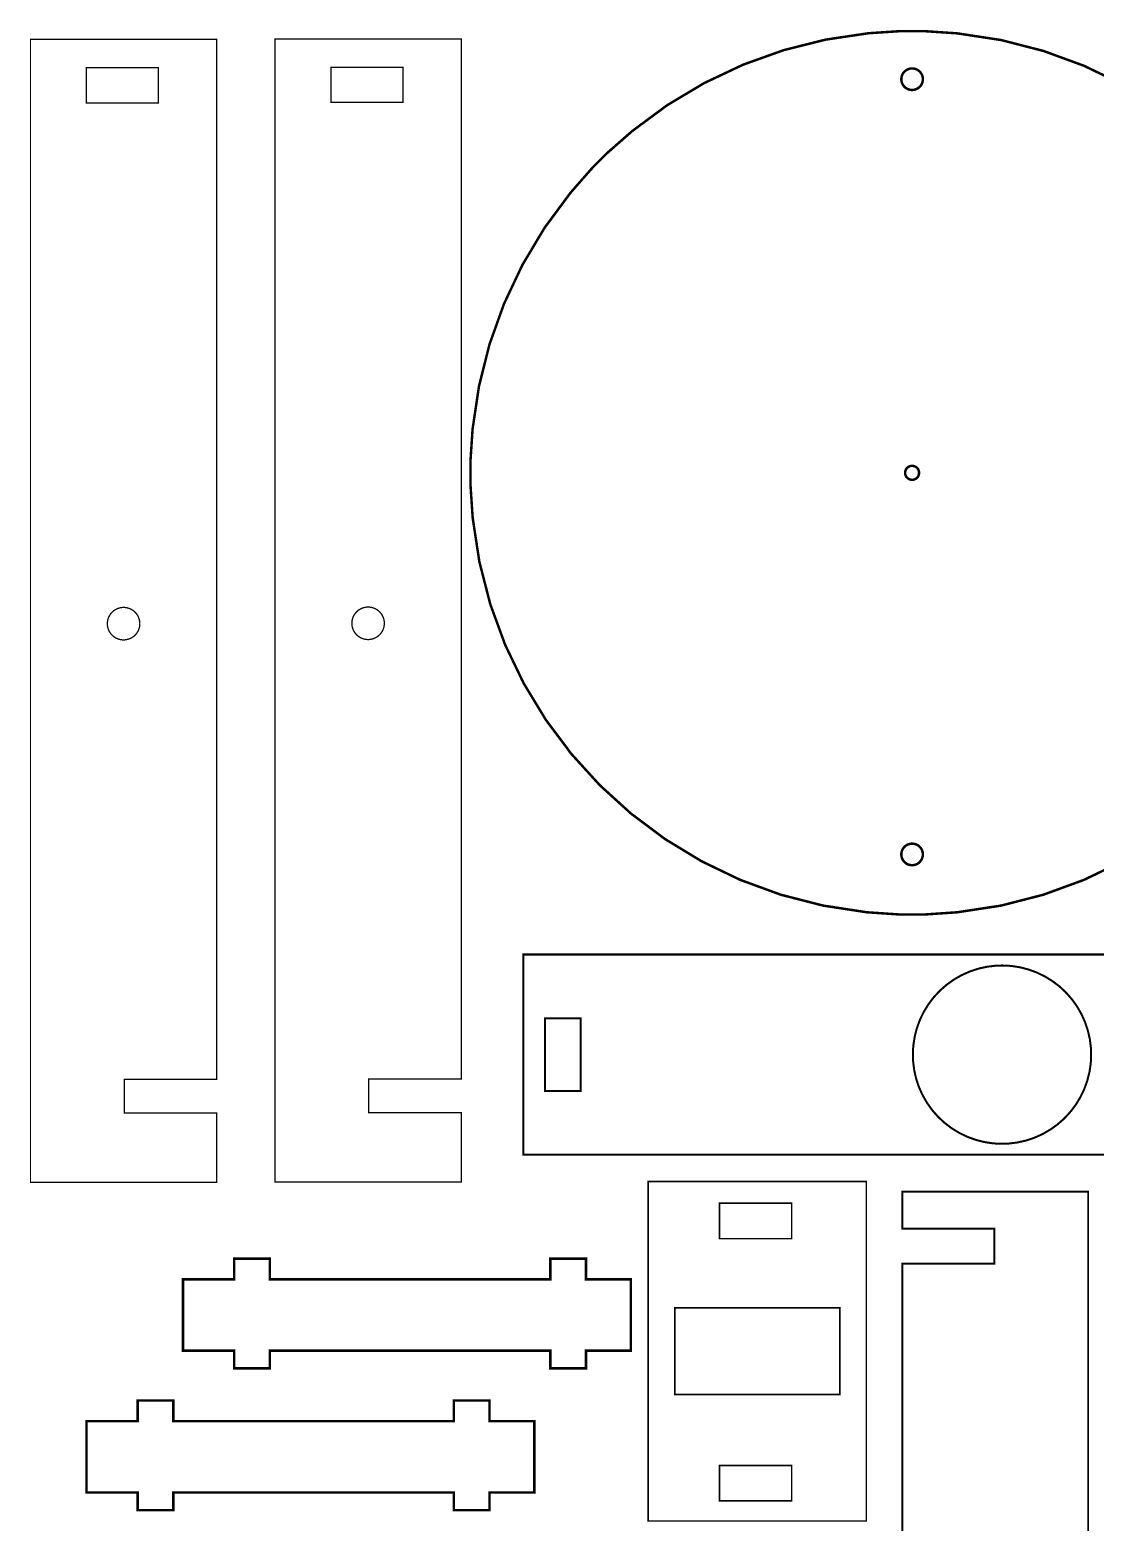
# Model space of a CAD drawing. Extents: x 0.1 to 12, y 0 to 11.9.
# Drawn here: x 0.11 to 5.79, y 3.98 to 11.94 of the extents above; entities that cross this region are included whole.
import ezdxf

# ---------------------------------------------------------------- set-up
doc = ezdxf.new("R2010")
doc.units = 0
doc.layers.get('0').update_dxf_attribs({"linetype": 'CONTINUOUS'})

msp = doc.modelspace()

# ---------------------------------------------------------------- linework, layer by layer
at = {"color": 0}
for points, const_width in [([(0.110514, 11.8864), (0.110514, 5.79107), (1.10346, 5.79107), (1.10346, 6.16049), (0.610135, 6.16049), (0.610135, 6.33946), (1.10346, 6.33946), (1.10346, 11.8864), (0.110514, 11.8864)], 0.007), ([(1.41456, 11.8885), (1.41456, 5.79308), (2.4075, 5.79308), (2.4075, 6.16249), (1.91417, 6.16249), (1.91417, 6.34147), (2.4075, 6.34147), (2.4075, 11.8885), (1.41456, 11.8885)], 0.007), ([(0.408854, 11.7344), (0.79286, 11.7344), (0.79286, 11.5472), (0.408854, 11.5472), (0.408854, 11.7344)], 0.007), ([(0.408854, 11.7344), (0.79286, 11.7344), (0.79286, 11.5472), (0.408854, 11.5472), (0.408854, 11.7344)], 0.007), ([(1.71289, 11.7364), (2.09694, 11.7364), (2.09694, 11.5493), (1.71289, 11.5493), (1.71289, 11.7364)], 0.007), ([(4.81233, 11.7306), (4.81131, 11.7306), (4.80865, 11.7305), (4.80832, 11.7305), (4.80783, 11.7305), (4.80306, 11.7299), (4.80263, 11.7298), (4.80214, 11.7298), (4.79742, 11.7287), (4.79699, 11.7285), (4.7965, 11.7284), (4.79199, 11.7269), (4.79156, 11.7267), (4.79107, 11.7266), (4.78674, 11.7246), (4.78629, 11.7244), (4.78586, 11.7242), (4.78174, 11.7218), (4.78136, 11.7215), (4.78093, 11.7213), (4.77701, 11.7185), (4.77669, 11.7182), (4.77632, 11.7179), (4.77268, 11.7148), (4.77235, 11.7144), (4.77197, 11.7141), (4.76872, 11.7106), (4.76844, 11.7102), (4.76812, 11.7099), (4.76525, 11.7061), (4.76497, 11.7057), (4.76471, 11.7053), (4.76221, 11.7012), (4.76199, 11.7007), (4.76172, 11.7004), (4.75965, 11.696), (4.7595, 11.6956), (4.75928, 11.6952), (4.75765, 11.6907), (4.75754, 11.6902), (4.75738, 11.6897), (4.75618, 11.6851), (4.75608, 11.6846), (4.75597, 11.6842), (4.75526, 11.6795), (4.75526, 11.679), (4.75521, 11.6785), (4.75493, 11.6746), (4.75493, 11.6732), (4.75493, 11.6722), (4.75504, 11.6695), (4.7551, 11.6692), (4.7551, 11.6687), (4.75569, 11.664), (4.75581, 11.6635), (4.75586, 11.663), (4.75689, 11.6584), (4.75706, 11.6579), (4.75717, 11.6574), (4.75863, 11.6529), (4.75885, 11.6524), (4.759, 11.652), (4.76101, 11.6476), (4.76124, 11.6472), (4.76144, 11.6468), (4.76378, 11.6426), (4.76406, 11.6422), (4.76426, 11.6418), (4.76708, 11.6379), (4.76742, 11.6375), (4.76768, 11.6372), (4.77083, 11.6336), (4.77115, 11.6333), (4.77149, 11.6329), (4.77501, 11.6296), (4.77539, 11.6293), (4.77572, 11.629), (4.77951, 11.6261), (4.77994, 11.6259), (4.78033, 11.6256), (4.7844, 11.6231), (4.78483, 11.6228), (4.78521, 11.6226), (4.78956, 11.6206), (4.78999, 11.6204), (4.79042, 11.6202), (4.79492, 11.6185), (4.79542, 11.6184), (4.79585, 11.6183), (4.80046, 11.6171), (4.80094, 11.617), (4.80138, 11.6169), (4.80615, 11.6162), (4.80664, 11.6161), (4.80707, 11.6161), (4.81099, 11.6158), (4.81233, 11.6158), (4.81332, 11.6158), (4.81603, 11.6159), (4.8164, 11.6159), (4.81689, 11.616), (4.82161, 11.6166), (4.8221, 11.6166), (4.82254, 11.6168), (4.82721, 11.6178), (4.82769, 11.6179), (4.82813, 11.6181), (4.83268, 11.6196), (4.83317, 11.6197), (4.83361, 11.62), (4.83794, 11.6218), (4.83838, 11.6221), (4.83882, 11.6223), (4.84293, 11.6247), (4.84337, 11.6249), (4.84375, 11.6252), (4.84765, 11.628), (4.84804, 11.6283), (4.84842, 11.6286), (4.852, 11.6317), (4.85238, 11.6321), (4.85271, 11.6324), (4.85596, 11.6359), (4.85628, 11.6362), (4.85656, 11.6366), (4.85949, 11.6404), (4.85975, 11.6408), (4.86003, 11.6412), (4.86247, 11.6453), (4.86274, 11.6457), (4.86296, 11.6462), (4.86501, 11.6504), (4.86524, 11.6509), (4.8654, 11.6513), (4.86703, 11.6558), (4.86719, 11.6563), (4.86729, 11.6567), (4.86854, 11.6614), (4.86865, 11.6618), (4.86871, 11.6623), (4.86942, 11.667), (4.86947, 11.6675), (4.86951, 11.668), (4.86979, 11.6719), (4.86979, 11.6732), (4.86979, 11.6743), (4.86963, 11.677), (4.86963, 11.6773), (4.86957, 11.6778), (4.86897, 11.6826), (4.86893, 11.683), (4.86882, 11.6835), (4.86778, 11.6882), (4.86768, 11.6886), (4.86751, 11.6891), (4.86604, 11.6936), (4.86589, 11.694), (4.86567, 11.6945), (4.86372, 11.6988), (4.8635, 11.6993), (4.86328, 11.6997), (4.86089, 11.7039), (4.86068, 11.7043), (4.8604, 11.7047), (4.85758, 11.7086), (4.85732, 11.7089), (4.85699, 11.7093), (4.85385, 11.7129), (4.85351, 11.7132), (4.85319, 11.7136), (4.84967, 11.7168), (4.84933, 11.7171), (4.84896, 11.7174), (4.84517, 11.7203), (4.84478, 11.7206), (4.84435, 11.7209), (4.84028, 11.7234), (4.8399, 11.7236), (4.83946, 11.7238), (4.83513, 11.7259), (4.83469, 11.7261), (4.83425, 11.7263), (4.82975, 11.728), (4.82932, 11.7281), (4.82883, 11.7283), (4.82422, 11.7294), (4.82379, 11.7295), (4.82329, 11.7296), (4.81853, 11.7303), (4.81808, 11.7304), (4.8176, 11.7304), (4.81364, 11.7306), (4.81233, 11.7306)], 0.013165), ([(4.81233, 11.7306), (4.81375, 11.7306), (4.8176, 11.7304), (4.81808, 11.7304), (4.81853, 11.7303), (4.82329, 11.7296), (4.82379, 11.7295), (4.82422, 11.7294), (4.82883, 11.7283), (4.82932, 11.7281), (4.82975, 11.728), (4.83425, 11.7263), (4.83469, 11.7261), (4.83513, 11.7259), (4.83946, 11.7238), (4.8399, 11.7236), (4.84028, 11.7234), (4.84435, 11.7209), (4.84478, 11.7206), (4.84517, 11.7203), (4.84896, 11.7174), (4.84933, 11.7171), (4.84967, 11.7168), (4.85319, 11.7136), (4.85351, 11.7132), (4.85385, 11.7129), (4.85699, 11.7093), (4.85732, 11.7089), (4.85758, 11.7086), (4.8604, 11.7047), (4.86068, 11.7043), (4.86089, 11.7039), (4.86328, 11.6997), (4.8635, 11.6993), (4.86372, 11.6988), (4.86567, 11.6945), (4.86589, 11.694), (4.86604, 11.6936), (4.86751, 11.6891), (4.86768, 11.6886), (4.86778, 11.6882), (4.86882, 11.6835), (4.86893, 11.683), (4.86897, 11.6826), (4.86957, 11.6778), (4.86963, 11.6773), (4.86963, 11.677), (4.86979, 11.6742), (4.86979, 11.6732), (4.86979, 11.6718), (4.86951, 11.668), (4.86947, 11.6675), (4.86942, 11.667), (4.86871, 11.6623), (4.86865, 11.6618), (4.86854, 11.6614), (4.86729, 11.6567), (4.86719, 11.6563), (4.86703, 11.6558), (4.8654, 11.6513), (4.86524, 11.6509), (4.86501, 11.6504), (4.86296, 11.6462), (4.86274, 11.6457), (4.86247, 11.6453), (4.86003, 11.6412), (4.85975, 11.6408), (4.85949, 11.6404), (4.85656, 11.6366), (4.85628, 11.6362), (4.85596, 11.6359), (4.85271, 11.6324), (4.85238, 11.6321), (4.852, 11.6317), (4.84842, 11.6286), (4.84804, 11.6283), (4.84765, 11.628), (4.84375, 11.6252), (4.84337, 11.6249), (4.84293, 11.6247), (4.83882, 11.6223), (4.83838, 11.6221), (4.83794, 11.6218), (4.83361, 11.62), (4.83317, 11.6197), (4.83268, 11.6196), (4.82813, 11.6181), (4.82769, 11.6179), (4.82721, 11.6178), (4.82254, 11.6168), (4.8221, 11.6166), (4.82161, 11.6166), (4.81689, 11.616), (4.8164, 11.6159), (4.81603, 11.6159), (4.81326, 11.6158), (4.81233, 11.6158), (4.81087, 11.6158), (4.80707, 11.6161), (4.80664, 11.6161), (4.80615, 11.6162), (4.80138, 11.6169), (4.80094, 11.617), (4.80046, 11.6171), (4.79585, 11.6183), (4.79542, 11.6184), (4.79492, 11.6185), (4.79042, 11.6202), (4.78999, 11.6204), (4.78956, 11.6206), (4.78521, 11.6226), (4.78483, 11.6228), (4.7844, 11.6231), (4.78033, 11.6256), (4.77994, 11.6259), (4.77951, 11.6261), (4.77572, 11.629), (4.77539, 11.6293), (4.77501, 11.6296), (4.77149, 11.6329), (4.77115, 11.6333), (4.77083, 11.6336), (4.76768, 11.6372), (4.76742, 11.6375), (4.76708, 11.6379), (4.76426, 11.6418), (4.76406, 11.6422), (4.76378, 11.6426), (4.76144, 11.6468), (4.76124, 11.6472), (4.76101, 11.6476), (4.759, 11.652), (4.75885, 11.6524), (4.75863, 11.6529), (4.75717, 11.6574), (4.75706, 11.6579), (4.75689, 11.6584), (4.75586, 11.663), (4.75581, 11.6635), (4.75569, 11.664), (4.7551, 11.6687), (4.7551, 11.6692), (4.75504, 11.6695), (4.75493, 11.6723), (4.75493, 11.6732), (4.75493, 11.6747), (4.75521, 11.6785), (4.75526, 11.679), (4.75526, 11.6795), (4.75597, 11.6842), (4.75608, 11.6846), (4.75618, 11.6851), (4.75738, 11.6897), (4.75754, 11.6902), (4.75765, 11.6907), (4.75928, 11.6952), (4.7595, 11.6956), (4.75965, 11.696), (4.76172, 11.7004), (4.76199, 11.7007), (4.76221, 11.7012), (4.76471, 11.7053), (4.76497, 11.7057), (4.76525, 11.7061), (4.76812, 11.7099), (4.76844, 11.7102), (4.76872, 11.7106), (4.77197, 11.7141), (4.77235, 11.7144), (4.77268, 11.7148), (4.77632, 11.7179), (4.77669, 11.7182), (4.77701, 11.7185), (4.78093, 11.7213), (4.78136, 11.7215), (4.78174, 11.7218), (4.78586, 11.7242), (4.78629, 11.7244), (4.78674, 11.7246), (4.79107, 11.7266), (4.79156, 11.7267), (4.79199, 11.7269), (4.7965, 11.7284), (4.79699, 11.7285), (4.79742, 11.7287), (4.80214, 11.7298), (4.80263, 11.7298), (4.80306, 11.7299), (4.80783, 11.7305), (4.80832, 11.7305), (4.80865, 11.7305), (4.81142, 11.7306), (4.81233, 11.7306)], 0.013165), ([(4.81233, 9.61154), (4.81233, 9.61149), (4.81326, 9.61149), (4.81575, 9.61133), (4.81608, 9.61128), (4.81635, 9.61128), (4.81939, 9.61083), (4.81972, 9.61074), (4.81999, 9.61068), (4.82303, 9.60992), (4.82335, 9.60981), (4.82362, 9.60975), (4.8265, 9.60872), (4.82682, 9.60856), (4.8271, 9.60846), (4.82992, 9.6071), (4.83018, 9.60693), (4.83046, 9.60682), (4.83306, 9.60519), (4.83333, 9.60499), (4.83356, 9.60482), (4.83604, 9.60297), (4.83632, 9.60275), (4.83653, 9.6026), (4.83882, 9.60042), (4.83903, 9.60021), (4.83925, 9.59999), (4.84125, 9.59771), (4.84147, 9.59744), (4.84164, 9.59722), (4.84347, 9.59467), (4.84364, 9.5944), (4.84381, 9.59412), (4.84532, 9.59142), (4.84549, 9.59115), (4.8456, 9.59088), (4.8469, 9.58811), (4.847, 9.58778), (4.84711, 9.58751), (4.8481, 9.58458), (4.84819, 9.58425), (4.84825, 9.58399), (4.84896, 9.58094), (4.84901, 9.58062), (4.84907, 9.58035), (4.84939, 9.57726), (4.84944, 9.57693), (4.84944, 9.57671), (4.84956, 9.57493), (4.84956, 9.57428), (4.84956, 9.57335), (4.84933, 9.5709), (4.84933, 9.57058), (4.84928, 9.57032), (4.84885, 9.56722), (4.84879, 9.56689), (4.84874, 9.56663), (4.84793, 9.56364), (4.84787, 9.56332), (4.84776, 9.56304), (4.84674, 9.56011), (4.84663, 9.55979), (4.84646, 9.55951), (4.84511, 9.55669), (4.845, 9.55643), (4.84483, 9.55615), (4.84321, 9.55354), (4.84304, 9.55328), (4.84283, 9.55306), (4.84093, 9.55057), (4.84076, 9.55029), (4.84056, 9.55007), (4.83849, 9.54779), (4.83826, 9.54758), (4.838, 9.54736), (4.83567, 9.54536), (4.83544, 9.54514), (4.83518, 9.54497), (4.83268, 9.54312), (4.83242, 9.54297), (4.83214, 9.54281), (4.82949, 9.54129), (4.82921, 9.54113), (4.82889, 9.54101), (4.82607, 9.53971), (4.82579, 9.53961), (4.82547, 9.5395), (4.82254, 9.53851), (4.82226, 9.53842), (4.82194, 9.53836), (4.81896, 9.53765), (4.81868, 9.5376), (4.81836, 9.53754), (4.81521, 9.53722), (4.81494, 9.53717), (4.81472, 9.53717), (4.81293, 9.53711), (4.81233, 9.53711), (4.81136, 9.53711), (4.80886, 9.53728), (4.8086, 9.53728), (4.80826, 9.53733), (4.80524, 9.53776), (4.80496, 9.53782), (4.80464, 9.53792), (4.8016, 9.53868), (4.80132, 9.53874), (4.801, 9.53885), (4.79812, 9.53993), (4.79785, 9.54004), (4.79753, 9.54021), (4.79476, 9.54156), (4.79449, 9.54167), (4.79422, 9.54183), (4.79156, 9.54346), (4.79135, 9.54362), (4.79107, 9.54383), (4.78857, 9.54568), (4.78836, 9.54585), (4.78808, 9.54606), (4.78586, 9.54818), (4.78564, 9.54839), (4.78543, 9.54861), (4.78336, 9.55094), (4.78321, 9.55117), (4.78299, 9.55143), (4.78119, 9.55399), (4.78103, 9.55419), (4.78087, 9.55447), (4.77929, 9.55718), (4.77919, 9.55746), (4.77903, 9.55772), (4.77778, 9.56054), (4.77767, 9.56082), (4.77756, 9.56114), (4.77653, 9.56407), (4.77647, 9.56435), (4.77636, 9.56467), (4.77572, 9.56771), (4.77567, 9.56799), (4.77561, 9.56831), (4.77522, 9.5714), (4.77522, 9.57167), (4.77518, 9.57189), (4.77512, 9.57374), (4.77512, 9.57433), (4.77512, 9.57525), (4.77522, 9.57775), (4.77528, 9.57801), (4.77528, 9.57835), (4.77576, 9.58143), (4.77588, 9.58171), (4.77593, 9.58203), (4.77664, 9.58501), (4.77675, 9.58529), (4.77681, 9.58561), (4.77789, 9.58854), (4.77806, 9.58882), (4.77815, 9.58914), (4.77951, 9.59185), (4.77968, 9.59213), (4.77979, 9.59239), (4.78142, 9.59511), (4.78163, 9.59532), (4.78179, 9.5956), (4.78364, 9.59804), (4.78386, 9.59825), (4.78401, 9.59853), (4.78614, 9.60081), (4.7864, 9.60101), (4.78662, 9.60124), (4.7889, 9.60331), (4.78917, 9.60346), (4.78939, 9.60368), (4.79194, 9.60547), (4.79221, 9.60562), (4.79243, 9.60579), (4.79514, 9.60736), (4.79542, 9.60747), (4.79568, 9.60764), (4.7985, 9.60889), (4.79883, 9.609), (4.7991, 9.6091), (4.80203, 9.61008), (4.80236, 9.61014), (4.80263, 9.61025), (4.80567, 9.61089), (4.80599, 9.61094), (4.80626, 9.611), (4.80935, 9.61143), (4.80968, 9.61143), (4.8099, 9.61149), (4.81168, 9.61154), (4.81233, 9.61154)], 0.013165), ([(0.606987, 8.85644), (0.605414, 8.85644), (0.601346, 8.85628), (0.600857, 8.85622), (0.600097, 8.85618), (0.59299, 8.85536), (0.592285, 8.85519), (0.591525, 8.85508), (0.584472, 8.85351), (0.583822, 8.85331), (0.583117, 8.85314), (0.576226, 8.85086), (0.575575, 8.85058), (0.574869, 8.85032), (0.568306, 8.84739), (0.567708, 8.847), (0.567057, 8.84668), (0.560764, 8.84315), (0.560167, 8.84272), (0.559517, 8.84233), (0.553657, 8.83817), (0.553114, 8.83768), (0.552518, 8.83724), (0.547146, 8.83251), (0.546658, 8.83197), (0.546115, 8.83149), (0.541178, 8.82622), (0.540744, 8.82563), (0.540256, 8.82508), (0.535861, 8.81933), (0.535482, 8.81874), (0.535047, 8.81814), (0.531304, 8.81201), (0.530979, 8.81136), (0.530599, 8.81076), (0.527507, 8.80425), (0.527235, 8.80354), (0.52691, 8.8029), (0.524468, 8.79617), (0.524251, 8.79546), (0.524035, 8.79482), (0.522244, 8.78776), (0.522136, 8.78706), (0.521972, 8.78635), (0.520887, 8.77924), (0.520833, 8.77849), (0.520725, 8.77778), (0.5204, 8.77186), (0.5204, 8.76986), (0.5204, 8.76833), (0.520508, 8.76426), (0.520562, 8.76372), (0.520617, 8.76303), (0.521485, 8.75586), (0.521647, 8.75515), (0.521756, 8.75444), (0.523329, 8.7474), (0.523546, 8.74669), (0.523708, 8.74604), (0.525988, 8.73921), (0.526258, 8.7385), (0.526476, 8.73785), (0.52946, 8.73122), (0.529785, 8.73058), (0.530111, 8.72993), (0.533692, 8.72368), (0.534125, 8.72304), (0.534506, 8.72244), (0.538629, 8.71664), (0.539117, 8.71604), (0.539551, 8.7155), (0.544325, 8.71007), (0.544868, 8.70953), (0.545356, 8.70904), (0.550618, 8.7041), (0.551161, 8.70361), (0.551704, 8.70318), (0.557508, 8.69883), (0.558106, 8.6984), (0.558703, 8.69803), (0.564833, 8.69422), (0.565483, 8.69385), (0.566081, 8.69353), (0.572537, 8.69043), (0.573242, 8.69011), (0.573893, 8.68983), (0.580675, 8.68733), (0.581381, 8.68713), (0.582032, 8.6869), (0.589085, 8.68511), (0.589789, 8.68494), (0.590494, 8.68485), (0.597547, 8.68381), (0.598307, 8.68371), (0.599012, 8.68365), (0.604981, 8.68326), (0.606987, 8.68326), (0.608507, 8.68326), (0.612576, 8.68349), (0.613118, 8.68349), (0.613824, 8.68354), (0.620985, 8.6844), (0.62169, 8.68451), (0.622396, 8.68468), (0.629449, 8.68625), (0.630154, 8.68642), (0.630806, 8.68664), (0.637642, 8.68892), (0.638346, 8.68913), (0.638997, 8.6894), (0.645617, 8.69239), (0.646268, 8.69271), (0.646864, 8.69303), (0.653103, 8.69661), (0.653754, 8.697), (0.654351, 8.69743), (0.660211, 8.70161), (0.660807, 8.70204), (0.66135, 8.70253), (0.666775, 8.70725), (0.667318, 8.70774), (0.667806, 8.70828), (0.672743, 8.71354), (0.673232, 8.71408), (0.673665, 8.71463), (0.678006, 8.72038), (0.67844, 8.72097), (0.678819, 8.72157), (0.682563, 8.72775), (0.682943, 8.72835), (0.683268, 8.729), (0.686415, 8.73546), (0.68674, 8.73611), (0.687011, 8.73682), (0.689453, 8.7436), (0.689671, 8.74425), (0.689888, 8.74496), (0.691678, 8.75196), (0.69184, 8.75265), (0.691949, 8.75336), (0.693033, 8.76053), (0.693143, 8.76124), (0.693197, 8.76199), (0.693576, 8.7679), (0.693576, 8.76986), (0.693576, 8.77143), (0.69336, 8.7755), (0.69336, 8.77599), (0.693306, 8.77675), (0.692437, 8.78386), (0.692329, 8.78456), (0.692165, 8.78532), (0.690593, 8.79238), (0.690429, 8.79303), (0.690213, 8.79372), (0.687935, 8.80057), (0.687663, 8.80122), (0.687392, 8.80192), (0.684462, 8.80854), (0.684136, 8.80914), (0.683811, 8.80979), (0.680231, 8.81603), (0.67985, 8.81663), (0.679417, 8.81728), (0.675239, 8.82314), (0.674804, 8.82368), (0.674317, 8.82428), (0.669596, 8.82969), (0.669108, 8.83018), (0.668565, 8.83074), (0.663303, 8.83567), (0.662761, 8.8361), (0.662164, 8.83658), (0.656467, 8.84093), (0.655871, 8.84131), (0.655274, 8.84174), (0.649089, 8.84554), (0.648492, 8.84586), (0.64784, 8.84625), (0.641331, 8.84933), (0.640679, 8.84961), (0.639974, 8.84993), (0.633192, 8.85237), (0.632542, 8.8526), (0.631836, 8.85281), (0.624892, 8.8546), (0.624186, 8.85471), (0.623481, 8.85488), (0.616319, 8.85596), (0.615614, 8.85601), (0.614854, 8.85612), (0.608942, 8.85644), (0.606987, 8.85644)], 0.007), ([(0.606987, 8.85644), (0.609104, 8.85644), (0.614854, 8.85612), (0.615614, 8.85601), (0.616319, 8.85596), (0.623481, 8.85488), (0.624186, 8.85471), (0.624892, 8.8546), (0.631836, 8.85281), (0.632542, 8.8526), (0.633192, 8.85237), (0.639974, 8.84993), (0.640679, 8.84961), (0.641331, 8.84933), (0.64784, 8.84625), (0.648492, 8.84586), (0.649089, 8.84554), (0.655274, 8.84174), (0.655871, 8.84131), (0.656467, 8.84093), (0.662164, 8.83658), (0.662761, 8.8361), (0.663303, 8.83567), (0.668565, 8.83074), (0.669108, 8.83018), (0.669596, 8.82969), (0.674317, 8.82428), (0.674804, 8.82368), (0.675239, 8.82314), (0.679417, 8.81728), (0.67985, 8.81668), (0.680231, 8.81608), (0.683811, 8.80979), (0.684136, 8.80914), (0.684462, 8.80854), (0.687392, 8.80192), (0.687663, 8.80122), (0.687935, 8.80057), (0.690213, 8.79372), (0.690429, 8.79303), (0.690593, 8.79238), (0.692165, 8.78532), (0.692329, 8.78456), (0.692437, 8.78386), (0.693306, 8.77675), (0.69336, 8.77599), (0.69336, 8.7755), (0.693576, 8.77126), (0.693576, 8.76986), (0.693576, 8.76774), (0.693197, 8.76199), (0.693143, 8.76124), (0.693033, 8.76053), (0.691949, 8.75336), (0.69184, 8.75265), (0.691678, 8.75196), (0.689888, 8.74496), (0.689671, 8.74425), (0.689453, 8.7436), (0.687011, 8.73682), (0.68674, 8.73611), (0.686415, 8.73546), (0.683268, 8.729), (0.682943, 8.72835), (0.682563, 8.72775), (0.678819, 8.72157), (0.67844, 8.72097), (0.678006, 8.72038), (0.673665, 8.71463), (0.673232, 8.71408), (0.672743, 8.71354), (0.667806, 8.70828), (0.667318, 8.70774), (0.666775, 8.70725), (0.66135, 8.70253), (0.660807, 8.70204), (0.660211, 8.70161), (0.654351, 8.69743), (0.653754, 8.697), (0.653103, 8.69661), (0.646864, 8.69303), (0.646268, 8.69271), (0.645617, 8.69239), (0.638997, 8.6894), (0.638346, 8.68913), (0.637642, 8.68892), (0.630806, 8.68664), (0.630154, 8.68642), (0.629449, 8.68625), (0.622396, 8.68468), (0.62169, 8.68451), (0.620985, 8.6844), (0.613824, 8.68354), (0.613118, 8.68349), (0.612576, 8.68349), (0.608344, 8.68326), (0.606987, 8.68326), (0.604818, 8.68326), (0.599012, 8.68365), (0.598307, 8.68371), (0.597547, 8.68381), (0.590494, 8.68485), (0.589789, 8.68494), (0.589085, 8.68511), (0.582032, 8.6869), (0.581381, 8.68713), (0.580675, 8.68733), (0.573893, 8.68983), (0.573242, 8.69011), (0.572537, 8.69043), (0.566081, 8.69353), (0.565483, 8.69385), (0.564833, 8.69422), (0.558703, 8.69803), (0.558106, 8.6984), (0.557508, 8.69883), (0.551704, 8.70318), (0.551161, 8.70361), (0.550618, 8.7041), (0.545356, 8.70904), (0.544868, 8.70953), (0.544325, 8.71007), (0.539551, 8.7155), (0.539117, 8.71604), (0.538629, 8.71664), (0.534506, 8.72244), (0.534125, 8.72304), (0.533692, 8.72368), (0.530111, 8.72993), (0.529785, 8.73058), (0.52946, 8.73122), (0.526476, 8.73785), (0.526258, 8.7385), (0.525988, 8.73921), (0.523708, 8.74604), (0.523546, 8.74669), (0.523329, 8.7474), (0.521756, 8.75444), (0.521647, 8.75515), (0.521485, 8.75586), (0.520617, 8.76303), (0.520562, 8.76372), (0.520508, 8.76426), (0.5204, 8.7685), (0.5204, 8.76986), (0.5204, 8.77203), (0.520725, 8.77778), (0.520833, 8.77849), (0.520887, 8.77924), (0.521972, 8.78635), (0.522136, 8.78706), (0.522244, 8.78776), (0.524035, 8.79482), (0.524251, 8.79546), (0.524468, 8.79617), (0.52691, 8.8029), (0.527235, 8.80354), (0.527507, 8.80425), (0.530599, 8.81076), (0.530979, 8.81136), (0.531304, 8.81201), (0.535047, 8.81814), (0.535482, 8.81874), (0.535861, 8.81933), (0.540256, 8.82508), (0.540744, 8.82563), (0.541178, 8.82622), (0.546115, 8.83149), (0.546658, 8.83197), (0.547146, 8.83251), (0.552518, 8.83724), (0.553114, 8.83768), (0.553657, 8.83817), (0.559517, 8.84233), (0.560167, 8.84272), (0.560764, 8.84315), (0.567057, 8.84668), (0.567708, 8.847), (0.568306, 8.84739), (0.574869, 8.85032), (0.575575, 8.85058), (0.576226, 8.85086), (0.583117, 8.85314), (0.583822, 8.85331), (0.584472, 8.85351), (0.591525, 8.85508), (0.592285, 8.85519), (0.59299, 8.85536), (0.600097, 8.85618), (0.600857, 8.85622), (0.601346, 8.85628), (0.605578, 8.85644), (0.606987, 8.85644)], 0.007), ([(1.91103, 8.85846), (1.91314, 8.85846), (1.91889, 8.85812), (1.91965, 8.85801), (1.92036, 8.85796), (1.92751, 8.85688), (1.92822, 8.85672), (1.92893, 8.85661), (1.93593, 8.85482), (1.93664, 8.8546), (1.93728, 8.85439), (1.94407, 8.85194), (1.94476, 8.85161), (1.94542, 8.85135), (1.95188, 8.84825), (1.95253, 8.84788), (1.95313, 8.84754), (1.95931, 8.84375), (1.9599, 8.84332), (1.9605, 8.84293), (1.96619, 8.8386), (1.96679, 8.83811), (1.96733, 8.83768), (1.9726, 8.83274), (1.97314, 8.83219), (1.97364, 8.83171), (1.97835, 8.82628), (1.97885, 8.82568), (1.97928, 8.82514), (1.98346, 8.81928), (1.98389, 8.81868), (1.98426, 8.81808), (1.98785, 8.81179), (1.98817, 8.81114), (1.9885, 8.81054), (1.99149, 8.80393), (1.99175, 8.80322), (1.99197, 8.80257), (1.99425, 8.79574), (1.99447, 8.79503), (1.99463, 8.79438), (1.99621, 8.78733), (1.99636, 8.78657), (1.99647, 8.78586), (1.99735, 8.77875), (1.9974, 8.778), (1.9974, 8.7775), (1.99761, 8.77328), (1.99761, 8.77186), (1.99761, 8.76975), (1.99724, 8.764), (1.99718, 8.76324), (1.99707, 8.76253), (1.99599, 8.75538), (1.99588, 8.75467), (1.99571, 8.75396), (1.99393, 8.74696), (1.99376, 8.74625), (1.99354, 8.74561), (1.99104, 8.73882), (1.99078, 8.73813), (1.99046, 8.73747), (1.98731, 8.73101), (1.98699, 8.73036), (1.9866, 8.72976), (1.98286, 8.72358), (1.98247, 8.72299), (1.98204, 8.72239), (1.97771, 8.71669), (1.97726, 8.7161), (1.97678, 8.71556), (1.97185, 8.71029), (1.97136, 8.70975), (1.97081, 8.70925), (1.96539, 8.70454), (1.96485, 8.70404), (1.96425, 8.70361), (1.95839, 8.69943), (1.95779, 8.699), (1.95714, 8.69863), (1.9509, 8.69504), (1.95031, 8.69472), (1.94965, 8.69439), (1.94303, 8.6914), (1.94239, 8.69114), (1.94168, 8.69092), (1.93485, 8.68864), (1.93419, 8.68842), (1.93349, 8.68826), (1.92643, 8.68668), (1.92572, 8.68653), (1.92503, 8.68642), (1.91786, 8.68554), (1.91715, 8.68549), (1.91661, 8.68549), (1.91237, 8.68528), (1.91103, 8.68528), (1.90886, 8.68528), (1.90306, 8.68565), (1.90235, 8.68571), (1.90158, 8.68582), (1.89453, 8.6869), (1.89382, 8.68701), (1.89312, 8.68718), (1.88607, 8.68896), (1.88542, 8.68913), (1.88471, 8.68935), (1.87793, 8.69185), (1.87728, 8.69211), (1.87657, 8.69243), (1.87011, 8.69558), (1.86951, 8.6959), (1.86888, 8.69629), (1.86274, 8.70003), (1.86214, 8.70042), (1.86154, 8.70085), (1.85574, 8.70524), (1.85519, 8.70568), (1.85465, 8.70617), (1.84939, 8.71104), (1.8489, 8.71153), (1.84836, 8.71208), (1.84358, 8.7175), (1.84315, 8.71804), (1.84267, 8.71864), (1.83854, 8.7245), (1.83817, 8.7251), (1.83772, 8.72569), (1.83415, 8.73199), (1.83382, 8.73258), (1.8335, 8.73324), (1.83051, 8.73986), (1.83029, 8.7405), (1.83003, 8.74121), (1.82775, 8.74804), (1.82758, 8.74869), (1.82736, 8.7494), (1.82579, 8.75646), (1.82568, 8.75717), (1.82553, 8.75786), (1.82465, 8.76503), (1.8246, 8.76574), (1.82454, 8.76628), (1.82443, 8.77051), (1.82443, 8.77186), (1.82443, 8.77403), (1.82476, 8.77983), (1.82488, 8.78054), (1.82493, 8.78131), (1.82601, 8.78836), (1.82617, 8.78907), (1.82628, 8.78982), (1.82807, 8.79682), (1.82829, 8.79747), (1.8285, 8.79818), (1.83094, 8.80496), (1.83128, 8.80561), (1.83154, 8.80632), (1.83464, 8.81282), (1.83501, 8.81342), (1.83535, 8.81407), (1.83908, 8.82015), (1.83951, 8.82075), (1.8399, 8.82135), (1.84429, 8.8271), (1.84478, 8.82764), (1.84521, 8.82824), (1.85015, 8.8335), (1.85069, 8.83399), (1.85118, 8.83453), (1.85661, 8.83925), (1.85721, 8.83968), (1.85775, 8.84017), (1.86361, 8.84435), (1.86421, 8.84472), (1.86481, 8.84517), (1.8711, 8.84874), (1.87175, 8.84907), (1.87235, 8.84939), (1.87896, 8.85232), (1.87967, 8.8526), (1.88032, 8.85286), (1.88715, 8.85514), (1.88786, 8.85531), (1.88851, 8.85553), (1.89556, 8.8571), (1.89632, 8.85721), (1.89703, 8.85736), (1.90414, 8.85824), (1.90489, 8.85824), (1.90539, 8.85829), (1.90961, 8.85846), (1.91103, 8.85846)], 0.007), ([(4.81233, 7.59679), (4.81131, 7.59679), (4.80865, 7.59668), (4.80832, 7.59662), (4.80783, 7.59662), (4.80306, 7.59608), (4.80263, 7.59597), (4.80214, 7.59592), (4.79742, 7.59483), (4.79699, 7.59467), (4.7965, 7.59457), (4.79199, 7.5931), (4.79156, 7.59289), (4.79107, 7.59272), (4.78674, 7.59076), (4.78629, 7.59056), (4.78586, 7.59033), (4.78174, 7.58794), (4.78136, 7.58768), (4.78093, 7.58746), (4.77701, 7.58464), (4.77669, 7.58431), (4.77632, 7.58404), (4.77268, 7.58089), (4.77235, 7.58057), (4.77197, 7.58024), (4.76872, 7.57671), (4.76844, 7.57633), (4.76812, 7.57601), (4.76525, 7.57221), (4.76497, 7.57178), (4.76471, 7.5714), (4.76221, 7.56733), (4.76199, 7.56689), (4.76172, 7.56651), (4.75965, 7.56218), (4.7595, 7.56174), (4.75928, 7.56131), (4.75765, 7.55681), (4.75754, 7.55632), (4.75738, 7.55588), (4.75618, 7.55126), (4.75608, 7.55078), (4.75597, 7.55035), (4.75526, 7.54557), (4.75526, 7.54508), (4.75521, 7.54465), (4.75493, 7.54075), (4.75493, 7.53939), (4.75493, 7.53842), (4.75504, 7.53569), (4.7551, 7.53532), (4.7551, 7.53489), (4.75569, 7.53011), (4.75581, 7.52962), (4.75586, 7.52919), (4.75689, 7.52453), (4.75706, 7.52403), (4.75717, 7.5236), (4.75863, 7.51904), (4.75885, 7.51856), (4.759, 7.51812), (4.76101, 7.51378), (4.76124, 7.51335), (4.76144, 7.51292), (4.76378, 7.50879), (4.76406, 7.50836), (4.76426, 7.50797), (4.76708, 7.50407), (4.76742, 7.50369), (4.76768, 7.50331), (4.77083, 7.49972), (4.77115, 7.49935), (4.77149, 7.49903), (4.77501, 7.49576), (4.77539, 7.49544), (4.77572, 7.49517), (4.77951, 7.49224), (4.77994, 7.49197), (4.78033, 7.49169), (4.7844, 7.48926), (4.78483, 7.48899), (4.78521, 7.48876), (4.78956, 7.48671), (4.78999, 7.48649), (4.79042, 7.48633), (4.79492, 7.48469), (4.79542, 7.48454), (4.79585, 7.48443), (4.80046, 7.48324), (4.80094, 7.48312), (4.80138, 7.48307), (4.80615, 7.48232), (4.80664, 7.48226), (4.80707, 7.48221), (4.81099, 7.48193), (4.81233, 7.48193), (4.81332, 7.48193), (4.81603, 7.4821), (4.8164, 7.4821), (4.81689, 7.48215), (4.82161, 7.48275), (4.8221, 7.48281), (4.82254, 7.48292), (4.82721, 7.48394), (4.82769, 7.48406), (4.82813, 7.48421), (4.83268, 7.48568), (4.83317, 7.48583), (4.83361, 7.48606), (4.83794, 7.48801), (4.83838, 7.48822), (4.83882, 7.48844), (4.84293, 7.49083), (4.84337, 7.49104), (4.84375, 7.49132), (4.84765, 7.49414), (4.84804, 7.49442), (4.84842, 7.49474), (4.852, 7.49789), (4.85238, 7.49821), (4.85271, 7.49854), (4.85596, 7.50206), (4.85628, 7.50239), (4.85656, 7.50276), (4.85949, 7.50657), (4.85975, 7.50694), (4.86003, 7.50738), (4.86247, 7.51144), (4.86274, 7.51183), (4.86296, 7.51226), (4.86501, 7.5166), (4.86524, 7.51704), (4.8654, 7.51747), (4.86703, 7.52197), (4.86719, 7.5224), (4.86729, 7.52289), (4.86854, 7.52756), (4.86865, 7.528), (4.86871, 7.52849), (4.86942, 7.53321), (4.86947, 7.53364), (4.86951, 7.53412), (4.86979, 7.53808), (4.86979, 7.53939), (4.86979, 7.54042), (4.86963, 7.54312), (4.86963, 7.54346), (4.86957, 7.54394), (4.86897, 7.54872), (4.86893, 7.54915), (4.86882, 7.54964), (4.86778, 7.55431), (4.86768, 7.55474), (4.86751, 7.55524), (4.86604, 7.55974), (4.86589, 7.56017), (4.86567, 7.56065), (4.86372, 7.565), (4.8635, 7.56543), (4.86328, 7.56586), (4.86089, 7.57004), (4.86068, 7.57042), (4.8604, 7.57086), (4.85758, 7.57471), (4.85732, 7.57503), (4.85699, 7.57542), (4.85385, 7.57904), (4.85351, 7.57938), (4.85319, 7.57975), (4.84967, 7.58301), (4.84933, 7.58328), (4.84896, 7.58361), (4.84517, 7.58649), (4.84478, 7.58675), (4.84435, 7.58703), (4.84028, 7.58951), (4.8399, 7.58974), (4.83946, 7.59), (4.83513, 7.59207), (4.83469, 7.59224), (4.83425, 7.59244), (4.82975, 7.59412), (4.82932, 7.59424), (4.82883, 7.5944), (4.82422, 7.5956), (4.82379, 7.59565), (4.82329, 7.59576), (4.81853, 7.59646), (4.81808, 7.59651), (4.8176, 7.59657), (4.81364, 7.59679), (4.81233, 7.59679)], 0.013165), ([(4.81233, 7.59679), (4.81375, 7.59679), (4.8176, 7.59657), (4.81808, 7.59651), (4.81853, 7.59646), (4.82329, 7.59576), (4.82379, 7.59565), (4.82422, 7.5956), (4.82883, 7.5944), (4.82932, 7.59424), (4.82975, 7.59412), (4.83425, 7.59244), (4.83469, 7.59224), (4.83513, 7.59207), (4.83946, 7.59), (4.8399, 7.58974), (4.84028, 7.58951), (4.84435, 7.58703), (4.84478, 7.58675), (4.84517, 7.58649), (4.84896, 7.58361), (4.84933, 7.58328), (4.84967, 7.58301), (4.85319, 7.57975), (4.85351, 7.57938), (4.85385, 7.57904), (4.85699, 7.57542), (4.85732, 7.57503), (4.85758, 7.57471), (4.8604, 7.57086), (4.86068, 7.57042), (4.86089, 7.57004), (4.86328, 7.56586), (4.8635, 7.56543), (4.86372, 7.565), (4.86567, 7.56065), (4.86589, 7.56017), (4.86604, 7.55974), (4.86751, 7.55524), (4.86768, 7.55474), (4.86778, 7.55431), (4.86882, 7.54964), (4.86893, 7.54915), (4.86897, 7.54872), (4.86957, 7.54394), (4.86963, 7.54346), (4.86963, 7.54312), (4.86979, 7.54036), (4.86979, 7.53939), (4.86979, 7.53797), (4.86951, 7.53412), (4.86947, 7.53364), (4.86942, 7.53321), (4.86871, 7.52849), (4.86865, 7.528), (4.86854, 7.52756), (4.86729, 7.52289), (4.86719, 7.5224), (4.86703, 7.52197), (4.8654, 7.51747), (4.86524, 7.51704), (4.86501, 7.5166), (4.86296, 7.51226), (4.86274, 7.51183), (4.86247, 7.51144), (4.86003, 7.50738), (4.85975, 7.50694), (4.85949, 7.50657), (4.85656, 7.50276), (4.85628, 7.50239), (4.85596, 7.50206), (4.85271, 7.49854), (4.85238, 7.49821), (4.852, 7.49789), (4.84842, 7.49474), (4.84804, 7.49442), (4.84765, 7.49414), (4.84375, 7.49132), (4.84337, 7.49104), (4.84293, 7.49083), (4.83882, 7.48844), (4.83838, 7.48822), (4.83794, 7.48801), (4.83361, 7.48606), (4.83317, 7.48583), (4.83268, 7.48568), (4.82813, 7.48421), (4.82769, 7.48406), (4.82721, 7.48394), (4.82254, 7.48292), (4.8221, 7.48281), (4.82161, 7.48275), (4.81689, 7.48215), (4.8164, 7.4821), (4.81603, 7.4821), (4.81326, 7.48193), (4.81233, 7.48193), (4.81087, 7.48193), (4.80707, 7.48221), (4.80664, 7.48226), (4.80615, 7.48232), (4.80138, 7.48307), (4.80094, 7.48312), (4.80046, 7.48324), (4.79585, 7.48443), (4.79542, 7.48454), (4.79492, 7.48469), (4.79042, 7.48633), (4.78999, 7.48649), (4.78956, 7.48671), (4.78521, 7.48876), (4.78483, 7.48899), (4.7844, 7.48926), (4.78033, 7.49169), (4.77994, 7.49197), (4.77951, 7.49224), (4.77572, 7.49517), (4.77539, 7.49544), (4.77501, 7.49576), (4.77149, 7.49903), (4.77115, 7.49935), (4.77083, 7.49972), (4.76768, 7.50331), (4.76742, 7.50369), (4.76708, 7.50407), (4.76426, 7.50797), (4.76406, 7.50836), (4.76378, 7.50879), (4.76144, 7.51292), (4.76124, 7.51335), (4.76101, 7.51378), (4.759, 7.51812), (4.75885, 7.51856), (4.75863, 7.51904), (4.75717, 7.5236), (4.75706, 7.52403), (4.75689, 7.52453), (4.75586, 7.52919), (4.75581, 7.52962), (4.75569, 7.53011), (4.7551, 7.53489), (4.7551, 7.53532), (4.75504, 7.53569), (4.75493, 7.53847), (4.75493, 7.53939), (4.75493, 7.54085), (4.75521, 7.54465), (4.75526, 7.54508), (4.75526, 7.54557), (4.75597, 7.55035), (4.75608, 7.55078), (4.75618, 7.55126), (4.75738, 7.55588), (4.75754, 7.55632), (4.75765, 7.55681), (4.75928, 7.56131), (4.7595, 7.56174), (4.75965, 7.56218), (4.76172, 7.56651), (4.76199, 7.56689), (4.76221, 7.56733), (4.76471, 7.5714), (4.76497, 7.57178), (4.76525, 7.57221), (4.76812, 7.57601), (4.76844, 7.57633), (4.76872, 7.57671), (4.77197, 7.58024), (4.77235, 7.58057), (4.77268, 7.58089), (4.77632, 7.58404), (4.77669, 7.58431), (4.77701, 7.58464), (4.78093, 7.58746), (4.78136, 7.58768), (4.78174, 7.58794), (4.78586, 7.59033), (4.78629, 7.59056), (4.78674, 7.59076), (4.79107, 7.59272), (4.79156, 7.59289), (4.79199, 7.5931), (4.7965, 7.59457), (4.79699, 7.59467), (4.79742, 7.59483), (4.80214, 7.59592), (4.80263, 7.59597), (4.80306, 7.59608), (4.80783, 7.59662), (4.80832, 7.59662), (4.80865, 7.59668), (4.81142, 7.59679), (4.81233, 7.59679)], 0.013165), ([(2.73822, 7.00569), (2.73822, 5.93767), (7.84565, 5.93767), (7.84565, 7.00569), (2.73822, 7.00569)], 0.010724), ([(5.29194, 6.94706), (5.28911, 6.94706), (5.26107, 6.94601), (5.25831, 6.94581), (5.25435, 6.94553), (5.21506, 6.94081), (5.21115, 6.94011), (5.20725, 6.93946), (5.16857, 6.93078), (5.16476, 6.92969), (5.16092, 6.92865), (5.12337, 6.91618), (5.11968, 6.91471), (5.116, 6.91331), (5.07986, 6.89714), (5.07633, 6.89529), (5.07275, 6.8935), (5.03842, 6.87386), (5.0351, 6.87169), (5.03174, 6.86957), (4.99951, 6.84651), (4.99642, 6.84403), (4.99333, 6.84158), (4.96354, 6.81543), (4.96072, 6.81267), (4.95785, 6.8099), (4.93088, 6.78093), (4.92833, 6.77789), (4.92578, 6.7749), (4.90181, 6.74338), (4.89958, 6.74007), (4.89729, 6.73682), (4.87663, 6.70307), (4.87472, 6.69954), (4.87283, 6.69607), (4.85558, 6.66043), (4.85406, 6.65674), (4.85249, 6.6531), (4.83892, 6.61594), (4.83778, 6.61214), (4.83658, 6.6084), (4.82682, 6.56999), (4.82607, 6.56608), (4.82525, 6.56222), (4.81933, 6.52306), (4.81896, 6.5191), (4.81853, 6.51519), (4.81657, 6.48258), (4.81657, 6.47168), (4.81657, 6.46326), (4.81754, 6.44086), (4.81776, 6.43804), (4.81803, 6.43408), (4.82275, 6.39475), (4.82346, 6.39085), (4.82411, 6.38693), (4.83279, 6.34836), (4.83388, 6.34451), (4.8349, 6.34071), (4.84739, 6.30311), (4.84885, 6.29943), (4.85026, 6.29574), (4.86649, 6.25956), (4.86828, 6.25603), (4.87007, 6.2525), (4.88976, 6.21821), (4.89193, 6.21485), (4.89404, 6.21153), (4.91704, 6.17931), (4.91954, 6.17617), (4.92199, 6.17307), (4.94814, 6.14333), (4.9509, 6.14046), (4.95367, 6.13764), (4.98264, 6.11062), (4.98568, 6.10807), (4.98872, 6.10553), (5.02018, 6.0816), (5.02349, 6.07932), (5.02675, 6.0771), (5.06054, 6.05637), (5.06401, 6.05447), (5.06749, 6.05257), (5.10314, 6.03538), (5.10682, 6.03381), (5.11046, 6.03228), (5.14763, 6.01872), (5.15142, 6.01753), (5.15522, 6.01639), (5.19358, 6.00657), (5.19749, 6.00575), (5.20133, 6.00499), (5.2405, 5.99908), (5.24447, 5.99864), (5.24837, 5.99826), (5.28103, 5.99631), (5.29194, 5.99631), (5.30035, 5.99631), (5.32275, 5.99735), (5.32557, 5.9975), (5.32949, 5.99778), (5.36882, 6.00256), (5.37272, 6.00319), (5.37663, 6.0039), (5.41525, 6.01258), (5.41911, 6.01361), (5.4229, 6.01471), (5.46044, 6.02718), (5.46419, 6.0286), (5.46789, 6.03006), (5.50401, 6.04622), (5.50754, 6.04801), (5.51107, 6.04981), (5.54542, 6.06956), (5.54878, 6.07167), (5.55208, 6.07383), (5.58431, 6.09685), (5.5874, 6.09928), (5.5905, 6.10178), (5.62022, 6.12793), (5.6231, 6.13064), (5.62592, 6.1334), (5.65294, 6.16243), (5.65549, 6.16542), (5.65804, 6.16846), (5.68197, 6.19997), (5.68425, 6.20324), (5.68647, 6.20654), (5.70719, 6.24029), (5.7091, 6.24376), (5.71099, 6.24724), (5.72819, 6.28293), (5.72976, 6.28657), (5.73128, 6.29025), (5.74485, 6.32742), (5.74604, 6.33117), (5.74718, 6.33496), (5.757, 6.37337), (5.75782, 6.37722), (5.75857, 6.38113), (5.76449, 6.42031), (5.76492, 6.42421), (5.76531, 6.42817), (5.76731, 6.46083), (5.76731, 6.47168), (5.76731, 6.48008), (5.76628, 6.5025), (5.76611, 6.50526), (5.76579, 6.50922), (5.76101, 6.54856), (5.76036, 6.55246), (5.75965, 6.55637), (5.75097, 6.595), (5.74994, 6.59879), (5.74886, 6.60265), (5.73639, 6.64019), (5.73497, 6.64388), (5.73351, 6.64763), (5.71733, 6.68375), (5.71556, 6.68728), (5.71376, 6.69081), (5.69407, 6.72521), (5.69194, 6.72851), (5.68978, 6.73188), (5.66672, 6.76406), (5.66428, 6.76714), (5.66178, 6.77029), (5.63569, 6.80003), (5.63292, 6.80285), (5.63015, 6.80572), (5.60118, 6.83268), (5.59814, 6.83524), (5.59511, 6.83778), (5.56358, 6.86176), (5.56033, 6.86399), (5.55701, 6.86626), (5.52333, 6.88693), (5.51986, 6.88883), (5.51633, 6.89074), (5.48068, 6.90799), (5.47706, 6.9095), (5.47336, 6.91108), (5.43614, 6.92464), (5.4324, 6.92578), (5.4286, 6.92697), (5.39025, 6.93679), (5.38639, 6.93756), (5.38249, 6.93837), (5.34326, 6.94428), (5.33936, 6.94467), (5.33539, 6.9451), (5.2959, 6.94706), (5.29194, 6.94706)], 0.010724), ([(5.29194, 6.94706), (5.2959, 6.94706), (5.33539, 6.9451), (5.33936, 6.94467), (5.34326, 6.94428), (5.38249, 6.93837), (5.38639, 6.93756), (5.39025, 6.93679), (5.4286, 6.92697), (5.4324, 6.92578), (5.43614, 6.92464), (5.47336, 6.91108), (5.47706, 6.9095), (5.48068, 6.90799), (5.51633, 6.89074), (5.51986, 6.88883), (5.52333, 6.88693), (5.55701, 6.86626), (5.56033, 6.86399), (5.56358, 6.86176), (5.59511, 6.83778), (5.59814, 6.83524), (5.60118, 6.83268), (5.63015, 6.80572), (5.63292, 6.80285), (5.63569, 6.80003), (5.66178, 6.77029), (5.66428, 6.76714), (5.66672, 6.76406), (5.68978, 6.73188), (5.69194, 6.72851), (5.69407, 6.72521), (5.71376, 6.69081), (5.71556, 6.68728), (5.71733, 6.68375), (5.73351, 6.64763), (5.73497, 6.64388), (5.73639, 6.64019), (5.74886, 6.60265), (5.74994, 6.59879), (5.75097, 6.595), (5.75965, 6.55637), (5.76036, 6.55246), (5.76101, 6.54856), (5.76579, 6.50922), (5.76611, 6.50526), (5.76628, 6.5025), (5.76731, 6.47939), (5.76731, 6.47168), (5.76731, 6.45985), (5.76531, 6.42817), (5.76492, 6.42421), (5.76449, 6.42031), (5.75857, 6.38113), (5.75782, 6.37722), (5.757, 6.37337), (5.74718, 6.33496), (5.74604, 6.33117), (5.74485, 6.32742), (5.73128, 6.29025), (5.72976, 6.28657), (5.72819, 6.28293), (5.71099, 6.24724), (5.7091, 6.24376), (5.70719, 6.24029), (5.68647, 6.20654), (5.68425, 6.20324), (5.68197, 6.19997), (5.65804, 6.16846), (5.65549, 6.16542), (5.65294, 6.16243), (5.62592, 6.1334), (5.6231, 6.13064), (5.62022, 6.12793), (5.5905, 6.10178), (5.5874, 6.09928), (5.58431, 6.09685), (5.55208, 6.07383), (5.54878, 6.07167), (5.54542, 6.06956), (5.51107, 6.04981), (5.50754, 6.04801), (5.50401, 6.04622), (5.46789, 6.03006), (5.46419, 6.0286), (5.46044, 6.02718), (5.4229, 6.01471), (5.41911, 6.01361), (5.41525, 6.01258), (5.37663, 6.0039), (5.37272, 6.00319), (5.36882, 6.00256), (5.32949, 5.99778), (5.32557, 5.9975), (5.32275, 5.99735), (5.29964, 5.99631), (5.29194, 5.99631), (5.28006, 5.99631), (5.24837, 5.99826), (5.24447, 5.99864), (5.2405, 5.99908), (5.20133, 6.00499), (5.19749, 6.00575), (5.19358, 6.00657), (5.15522, 6.01639), (5.15142, 6.01753), (5.14763, 6.01872), (5.11046, 6.03228), (5.10682, 6.03381), (5.10314, 6.03538), (5.06749, 6.05257), (5.06401, 6.05447), (5.06054, 6.05637), (5.02675, 6.0771), (5.02349, 6.07932), (5.02018, 6.0816), (4.98872, 6.10553), (4.98568, 6.10807), (4.98264, 6.11062), (4.95367, 6.13764), (4.9509, 6.14046), (4.94814, 6.14333), (4.92199, 6.17307), (4.91954, 6.17617), (4.91704, 6.17931), (4.89404, 6.21153), (4.89193, 6.21485), (4.88976, 6.21821), (4.87007, 6.2525), (4.86828, 6.25603), (4.86649, 6.25956), (4.85026, 6.29574), (4.84885, 6.29943), (4.84739, 6.30311), (4.8349, 6.34071), (4.83388, 6.34451), (4.83279, 6.34836), (4.82411, 6.38693), (4.82346, 6.39085), (4.82275, 6.39475), (4.81803, 6.43408), (4.81776, 6.43804), (4.81754, 6.44086), (4.81657, 6.46397), (4.81657, 6.47168), (4.81657, 6.48356), (4.81853, 6.51519), (4.81896, 6.5191), (4.81933, 6.52306), (4.82525, 6.56222), (4.82607, 6.56608), (4.82682, 6.56999), (4.83658, 6.6084), (4.83778, 6.61214), (4.83892, 6.61594), (4.85249, 6.6531), (4.85406, 6.65674), (4.85558, 6.66043), (4.87283, 6.69607), (4.87472, 6.69954), (4.87663, 6.70307), (4.89729, 6.73682), (4.89958, 6.74007), (4.90181, 6.74338), (4.92578, 6.7749), (4.92833, 6.77789), (4.93088, 6.78093), (4.95785, 6.8099), (4.96072, 6.81267), (4.96354, 6.81543), (4.99333, 6.84158), (4.99642, 6.84403), (4.99951, 6.84651), (5.03174, 6.86957), (5.0351, 6.87169), (5.03842, 6.87386), (5.07275, 6.8935), (5.07633, 6.89529), (5.07986, 6.89714), (5.116, 6.91331), (5.11968, 6.91471), (5.12337, 6.91618), (5.16092, 6.92865), (5.16476, 6.92969), (5.16857, 6.93078), (5.20725, 6.93946), (5.21115, 6.94011), (5.21506, 6.94081), (5.25435, 6.94553), (5.25831, 6.94581), (5.26107, 6.94601), (5.28911, 6.94706), (5.29194, 6.94706)], 0.010724), ([(2.85389, 6.66564), (3.04492, 6.66564), (3.04492, 6.27767), (2.85389, 6.27767), (2.85389, 6.66564)], 0.010724), ([(2.85389, 6.66564), (3.04492, 6.66564), (3.04492, 6.27767), (2.85389, 6.27767), (2.85389, 6.66564)], 0.010724), ([(3.40474, 3.98469), (3.40474, 5.79519), (4.56831, 5.79519), (4.56831, 3.98469), (3.40474, 3.98469)], 0.00843), ([(3.78456, 5.4905), (3.78456, 5.67925), (4.17019, 5.67925), (4.17019, 5.4905), (3.78456, 5.4905)], 0.00843), ([(1.19629, 5.38357), (1.19629, 5.27333), (0.924208, 5.27333), (0.924208, 4.89285), (1.19629, 4.89285), (1.19629, 4.79926), (1.38694, 4.79926), (1.38694, 4.89285), (2.88254, 4.89285), (2.88254, 4.79926), (3.07314, 4.79926), (3.07314, 4.89285), (3.31256, 4.89285), (3.31256, 5.27333), (3.07314, 5.27333), (3.07314, 5.38357), (2.88254, 5.38357), (2.88254, 5.27333), (1.38694, 5.27333), (1.38694, 5.38357), (1.19629, 5.38357)], 0.013252), ([(3.54665, 4.65875), (3.54665, 5.12115), (4.42638, 5.12115), (4.42638, 4.65875), (3.54665, 4.65875)], 0.00843), ([(0.681694, 4.62717), (0.681694, 4.51687), (0.409614, 4.51687), (0.409614, 4.13639), (0.681694, 4.13639), (0.681694, 4.04286), (0.872287, 4.04286), (0.872287, 4.13639), (2.36794, 4.13639), (2.36794, 4.04286), (2.55854, 4.04286), (2.55854, 4.13639), (2.79796, 4.13639), (2.79796, 4.51687), (2.55854, 4.51687), (2.55854, 4.62717), (2.36794, 4.62717), (2.36794, 4.51687), (0.872287, 4.51687), (0.872287, 4.62717), (0.681694, 4.62717)], 0.013252), ([(3.78478, 4.09244), (3.78478, 4.28082), (4.17003, 4.28082), (4.17003, 4.09244), (3.78478, 4.09244)], 0.00843)]:
    msp.add_lwpolyline(points, close=True, dxfattribs=dict(at, const_width=const_width))
for points, const_width in [([(5.93517, 11.6456), (5.72922, 11.7448), (5.51281, 11.824), (5.28706, 11.8821), (5.05317, 11.9178), (4.8725, 11.9299), (4.81233, 11.9299), (4.81233, 11.9299), (4.75412, 11.9299), (4.57949, 11.9184), (4.35064, 11.8842), (4.12722, 11.8281), (3.91086, 11.7506), (3.70307, 11.6524), (3.50543, 11.5341), (3.31939, 11.3965), (3.18778, 11.2811), (3.14665, 11.24), (3.10547, 11.1988), (2.99013, 11.0672), (2.85249, 10.8812), (2.73421, 10.6835), (2.63601, 10.4758), (2.55849, 10.2594), (2.50239, 10.036), (2.46821, 9.80712), (2.45671, 9.63249), (2.45671, 9.57428), (2.45671, 9.51411), (2.46886, 9.33344), (2.50456, 9.09956), (2.56261, 8.87381), (2.64182, 8.65739), (2.741, 8.45144), (2.859, 8.25722), (2.99457, 8.0759), (3.14665, 7.90858), (3.31392, 7.75657), (3.49528, 7.62099), (3.68951, 7.50299), (3.8954, 7.40381), (4.11182, 7.3246), (4.33757, 7.26654), (4.57146, 7.23085), (4.75211, 7.21864), (4.81233, 7.21864), (4.8725, 7.21864), (5.05317, 7.23085), (5.28706, 7.26654), (5.51281, 7.3246), (5.72922, 7.40381), (5.93517, 7.50299)], 0.013165), ([(5.75146, 3.86219), (5.75146, 5.7411), (4.76058, 5.7411), (4.76058, 5.7411), (4.76058, 5.54346), (5.25065, 5.54346), (5.25065, 5.35736), (4.76058, 5.35736), (4.76058, 3.86219)], 0.010381)]:
    msp.add_lwpolyline(points, dxfattribs=dict(at, const_width=const_width))

doc.saveas('drawing.dxf')
